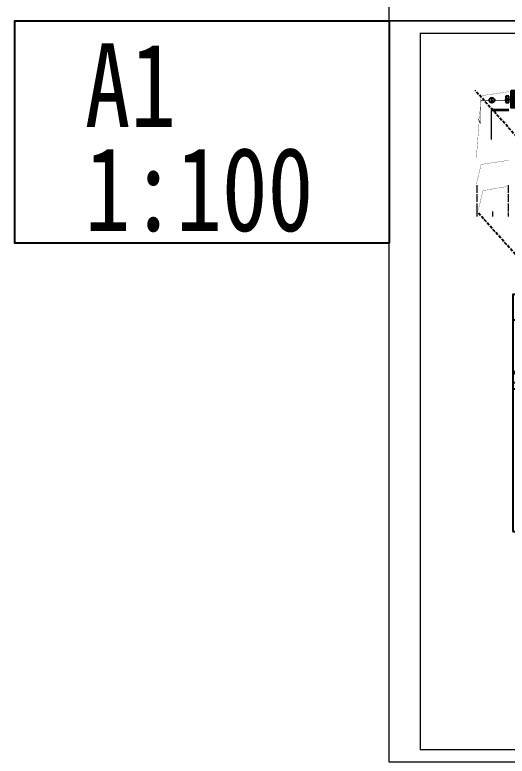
# Model space of a CAD drawing. Extents: x 3443499 to 7125205, y -1700016 to -264854.
# Drawn here: x 3477808 to 3517255, y -877595 to -818195 of the extents above; entities that cross this region are included whole.
import ezdxf
from ezdxf.enums import TextEntityAlignment as Align
from ezdxf.xclip import XClip

# ---------------------------------------------------------------- set-up
doc = ezdxf.new("R2010")
doc.units = 0
doc.header["$LTSCALE"] = 1000
doc.header["$MEASUREMENT"] = 0
doc.header["$XCLIPFRAME"] = 2
for name, pattern in [('#P_--_20B1_001_t3$0$DASH', [0.35, 0.25, -0.1]), ('__DASH', [0.35, 0.25, -0.1]), ('DASH', [0.35, 0.25, -0.1]), ('DOTE', [2.42, 2, -0.2, 0.02, -0.2]), ('HIDDEN', [0.375, 0.25, -0.125])]:
    doc.linetypes.add(name, pattern=pattern)
doc.layers.get('0').update_dxf_attribs({"linetype": 'CONTINUOUS'})
for name, color, linetype, lineweight in [('DOTE', 19, 'DOTE', 9), ('PUB_HATCH', 8, 'CONTINUOUS', 9), ('STAIR', 252, 'CONTINUOUS', 20), ('图框', 147, 'CONTINUOUS', 20), ('平面-看线', 252, 'CONTINUOUS', 15)]:
    doc.layers.add(name, color=color, linetype=linetype, lineweight=lineweight)
for name, color, linetype in [('EQUIP-照明', 3, 'CONTINUOUS'), ('HS-A-停车位（标准）', 9, 'CONTINUOUS'), ('text', 7, 'CONTINUOUS'), ('WIRE-应急', 1, 'DASH'), ('审核', 1, 'CONTINUOUS')]:
    doc.layers.add(name, color=color, linetype=linetype)
doc.styles.add('_TEL_DIM', font='SIMPLEX', dxfattribs={"width": 0.8, "height": 3.5, "bigfont": 'HZTXT'})
doc.styles.add('黑体', font='simhei.ttf')

# ---------------------------------------------------------------- blocks, each defined once
blk = doc.blocks.new('A$C110D7C8B')
h = blk.add_hatch()
h.set_pattern_fill('ANSI32', color=252, scale=7, angle=135)
h.set_pattern_definition([(180, (-705542.518, -984740.232), (-4e-15, -33.3375), []), (180, (-705553.63, -984729.12), (-4e-15, -33.3375), [])])
h.paths.add_polyline_path([(50, -1350), (250, -1350), (250, -50), (50, -50)])
at = {"color": 252}
for points in [[(0, 0), (300, 0), (300, -1400), (0, -1400)], [(50, -50), (250, -50), (250, -1350), (50, -1350)]]:
    blk.add_lwpolyline(points, close=True, dxfattribs=at)
blk = doc.blocks.new('A$C028C60F5')
at = {"color": 252}
blk.add_lwpolyline([(400, 0), (0, 0), (0, -400), (400, -400)], close=True, dxfattribs=at)
at = {"layer": 'PUB_HATCH', "color": 252}
blk.add_solid([(0, -400), (400, -400), (0, 0), (400, 0)], dxfattribs=at)
blk = doc.blocks.new('A$C5F0D06DF')
at = {"color": 252, "const_width": 20}
for points in [[(800, -5400), (1186, -430), (3400, -100)], [(800, -7500), (1186, -5930), (3400, -5600)], [(950, -9600), (1336, -8030), (3250, -7700)]]:
    blk.add_lwpolyline(points, dxfattribs=at)
at = {"layer": 'DOTE', "linetype": 'DOTE', "ltscale": 0.3}
for p, q in [((850, -7600), (850, -10100)), ((3350, -7600), (3350, -10100)), ((2100, -9700), (2100, -10105))]:
    blk.add_line(p, q, dxfattribs=at)
at = {"layer": 'STAIR', "color": 246, "linetype": '#P_--_20B1_001_t3$0$DASH'}
for p, q in [((9420, 100), (6768, 100)), ((9420, 30), (6768, 30)), ((9420, -30), (6768, -30)), ((9420, -100), (6768, -100)), ((6809, -160), (9420, -160)), ((9420, -1400), (7652, -1400)), ((9420, -1470), (7652, -1470)), ((9420, -1530), (7652, -1530)), ((9420, -1600), (7652, -1600))]:
    blk.add_line(p, q, dxfattribs=at)
at = {"layer": 'STAIR'}
for p, q in [((5000, -160), (6809, -160)), ((2050, -1600), (3400, -1600))]:
    blk.add_line(p, q, dxfattribs=at)
at = {"layer": 'STAIR', "color": 246, "linetype": '#P_--_20B1_001_t3$0$DASH'}
blk.add_lwpolyline([(9420, 100), (10920, 100), (10920, -1600), (9420, -1600)], close=True, dxfattribs=at)
at = {"layer": 'STAIR'}
blk.add_lwpolyline([(3400, -1540), (1990, -1540), (1990, -3940)], dxfattribs=at)
at = {"layer": '审核', "color": 58, "linetype": 'HIDDEN', "ltscale": 0.2}
blk.add_line((4800, -100), (4800, -1400), dxfattribs=at)
at = {"layer": '平面-看线'}
for p, q in [((9420, -100), (9420, 100)), ((9420, -1600), (9420, -1400))]:
    blk.add_line(p, q, dxfattribs=at)
at = {"xscale": -1}
blk.add_blockref('A$C028C60F5', (4700, 1100), dxfattribs=at)
blk.add_blockref('A$C110D7C8B', (3600, 0))
at = {"color": 252}
blk.add_blockref('A$C028C60F5', (4300, -1400), dxfattribs=at)
blk = doc.blocks.new('A$C25A378E3')
at = {"layer": 'HS-A-停车位（标准）', "linetype": 'DASH'}
for p, q in [((300, 4280), (800, 4280)), ((300, 4280), (300, 4120)), ((300, 4200), (800, 4200)), ((800, 4280), (800, 4120)), ((1700, 4280), (2200, 4280)), ((1700, 4280), (1700, 4120)), ((1700, 4200), (2200, 4200)), ((2200, 4280), (2200, 4120)), ((300, 4120), (800, 4120)), ((1700, 4120), (2200, 4120)), ((300, 1700), (-200, 2550)), ((2200, 1700), (2700, 2550))]:
    blk.add_line(p, q, dxfattribs=at)
for points in [[(0, 5500), (2500, 5500), (2500, 0), (0, 0)], [(300, 5000), (2200, 5000), (2200, 0), (300, 0)]]:
    blk.add_lwpolyline(points, close=True, dxfattribs=at)
blk = doc.blocks.new('A$C74D73064')
at = {"layer": 'HS-A-停车位（标准）', "color": 252, "linetype": 'DASH', "xscale": -1, "rotation": 179.9993559612105}
blk.add_blockref('A$C25A378E3', (22055, 27019), dxfattribs=at)
blk = doc.blocks.new('$equip$00002534')
for p, q in [((-0.72, 0.66), (-0.72, 0)), ((0.72, 0.66), (-0.72, 0.66)), ((-0.72, 0), (0.72, 0)), ((0.72, 0), (0.72, 0.66))]:
    blk.add_line(p, q)
at = {"const_width": 0.04}
blk.add_lwpolyline([(-0.72, 0.66), (-0.72, 0), (0.72, 0), (0.72, 0.66), (-0.72, 0.66), (-0.72, 0)], dxfattribs=at)
for p in [(-0.72, 0.33), (0, 0.66), (0, 0), (0.72, 0.33)]:
    blk.add_point(p)
at = {"color": 7, "style": '_TEL_DIM'}
blk.add_attdef('$TEXT$', text='', height=0.4, dxfattribs=at).set_placement((0, 0.33), align=Align.MIDDLE_CENTER)
at = {"color": 7, "style": '_TEL_DIM', "flags": 1}
blk.add_attdef('A', text='', height=0.00002, dxfattribs=at).set_placement((0, 0), align=Align.MIDDLE_CENTER)
blk = doc.blocks.new('$equip$00001838')
blk.add_circle((0, 0), 0.5)
at = {"style": '_TEL_DIM'}
blk.add_attdef('$TEXT$', text='', height=0.4, dxfattribs=at).set_placement((0, 0), align=Align.MIDDLE_CENTER)
at = {"style": '_TEL_DIM', "flags": 1}
blk.add_attdef('A', text='', height=0.00002, dxfattribs=at).set_placement((0, 0), align=Align.MIDDLE_CENTER)

msp = doc.modelspace()

# ---------------------------------------------------------------- linework, layer by layer
at = {"color": 251, "linetype": '__DASH', "true_color": 0x636466}
for p, q in [((3532009.1, -843605.7), (3514686.5, -824251.7)), ((3532159.1, -853305.7), (3514836.5, -833951.7))]:
    msp.add_line(p, q, dxfattribs=at)
at = {"layer": 'text', "color": 2}
msp.add_lwpolyline([(3507806.7, -836478.6), (3477808.5, -836478.6), (3477808.5, -818670.3), (3507806.7, -818670.3)], close=True, dxfattribs=at)
at = {"layer": 'WIRE-应急', "color": 1, "const_width": 50}
for points in [[(3514916.9, -826518.5), (3515116.7, -826870.1), (3515116.7, -825137.6), (3515210.9, -825046.9), (3515829.7, -825046.9)], [(3516229.6, -825040.5), (3517149.1, -825040.5)]]:
    msp.add_lwpolyline(points, dxfattribs=at)
at = {"layer": '图框'}
for points in [[(3507806.7, -759270.3), (3591906.7, -759270.3), (3591906.7, -818670.3), (3507806.7, -818670.3)], [(3507806.7, -818670.3), (3591906.7, -818670.3), (3591906.7, -878070.3), (3507806.7, -878070.3)]]:
    msp.add_lwpolyline(points, close=True, dxfattribs=at)
at = {"layer": '图框', "const_width": 100}
msp.add_lwpolyline([(3590906.7, -877070.3), (3590906.7, -819670.3), (3510306.7, -819670.3), (3510306.7, -877070.3)], close=True, dxfattribs=at)

# ---------------------------------------------------------------- block references
msp.add_blockref('A$C5F0D06DF', (3513986.5, -824251.7))
at = {"color": 252}
ref = msp.add_blockref('A$C74D73064', (3493794, -869668.4), dxfattribs=at)
XClip(ref).set_block_clipping_path([(23915.1558944168, 10062.7136952124), (82715.155894421, 29062.7137029403)])
at = {"layer": 'EQUIP-照明', "color": 6}
ref = msp.add_blockref('$equip$00001838', (3516029.5, -825040.5), dxfattribs=dict(at, xscale=400, yscale=400, zscale=400))
ref.add_attrib('$TEXT$', 'S', dxfattribs={"layer": '0', "color": 7, "height": 160, "style": '_TEL_DIM'}).set_placement((3516029.5, -825040.5), align=Align.MIDDLE_CENTER)
at = {"layer": 'EQUIP-照明'}
ref = msp.add_blockref('$equip$00002534', (3517386.7, -824969.8), dxfattribs=dict(at, xscale=360, yscale=360, zscale=360, rotation=90))
ref.add_attrib('$TEXT$', 'E', dxfattribs={"layer": '0', "color": 7, "height": 144, "style": '_TEL_DIM'}).set_placement((3517267.9, -824969.8), align=Align.MIDDLE_CENTER)

# ---------------------------------------------------------------- texts
at = {"layer": 'text', "color": 2, "style": '黑体', "width": 0.8}
for s, p in [('A1', (3483412, -827195.9)), ('1:100', (3483412, -835522))]:
    msp.add_text(s, height=6729.45, dxfattribs=at).set_placement(p)

doc.saveas('drawing.dxf')
